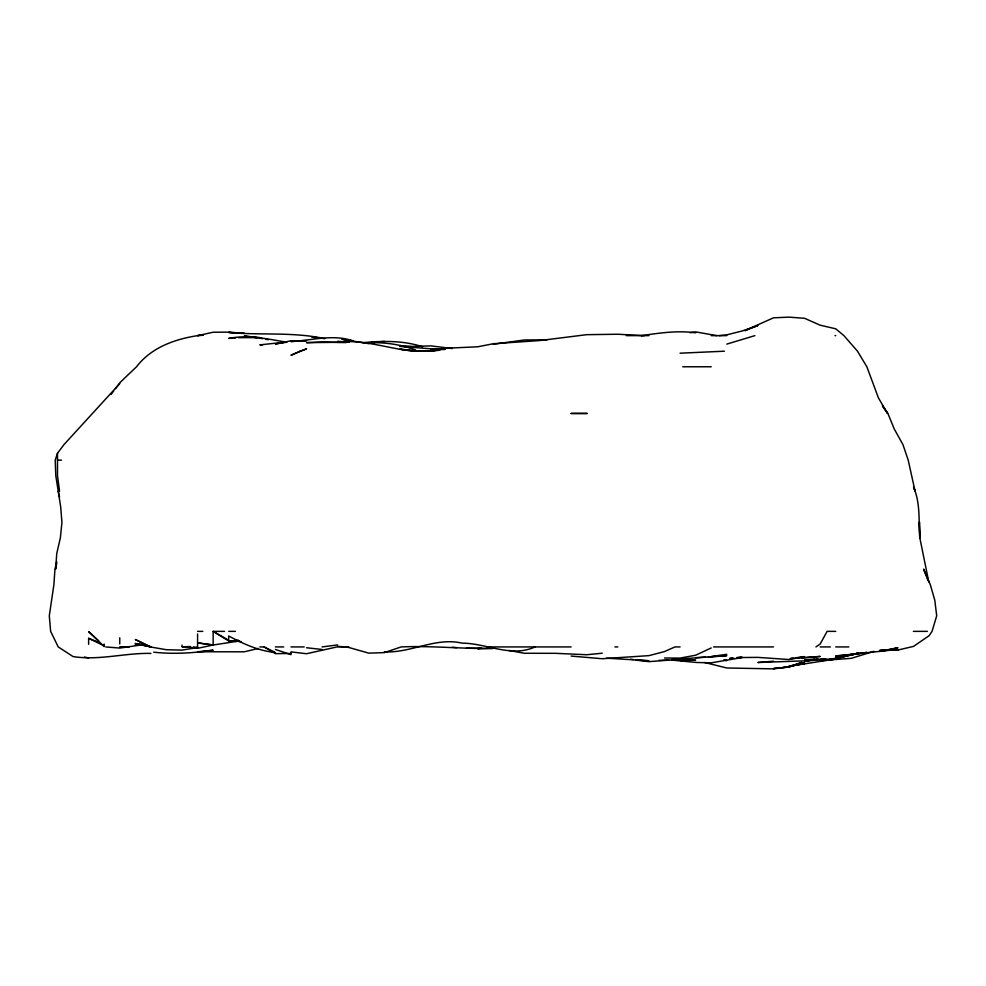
<?xml version="1.0" encoding="UTF-8"?>
<svg xmlns="http://www.w3.org/2000/svg" width="986" height="986" viewBox="0 0 986 986"><rect width="100%" height="100%" fill="white"/><g stroke="black" fill="none" stroke-linecap="round" stroke-linejoin="round"><path stroke-width="1.48" d="M56.695 563.142L55.635 569.107L56.744 553.54L60.356 537.974L61.933 522.407L60.688 506.841L55.795 475.72L55.216 460.154L57.496 453.264L63.991 444.587L119.75 383.616M56.769 561.65L54.957 569.107L53.897 584.673L49.3 615.794L50.631 631.36L58.223 646.927L73.063 656.565C99.068 660.743 124.852 652.818 150.883 653.41M111.085 394.437L113.686 390.986M115.424 388.694L120.23 382.334L136.536 366.767C152.411 346.012 178.478 337.878 203.239 334.87M815.94 646.927L820.167 644.018L827.118 631.36L835.721 631.36M711.214 647.938L695.648 655.222L680.081 658.093L664.515 657.995M744.935 330.593L773.468 317.825L789.034 317.135L804.601 318.305L820.167 325.195L835.721 328.794L843.93 335.634L857.5 351.201L866.854 366.767L878.427 397.888L887.548 413.454L882.421 405.875L887.893 413.454L894.265 429.021L902.942 444.587L908.217 460.154L915.094 491.274L913.554 487.146C920.542 503.143 918.582 520.99 919.765 537.974L919.667 522.407M873.929 651.315L851.288 658.328L820.167 660.669L825.824 660.053M745.169 330.606L757.901 325.553L742.335 330.939L726.781 334.846L719.213 335.634M535.016 646.927C511.34 657.945 486.443 643.155 462.175 643.168C435.565 636.882 410.977 653.262 384.355 651.857M754.869 335.634L726.781 344.114M888.078 650.057L897.987 649.404L882.421 650.809L897.987 647.74L882.421 651.117L835.721 655.912L851.288 654.914L858.362 653.065L835.721 658.599L830.064 658.894L835.721 658.599L858.362 653.299L845.631 655.333L866.854 652.424L835.721 657.083L851.288 654.581L835.721 658.931L804.601 659.844L814.498 659.129M851.288 654.95L858.362 653.102M258.418 648.443L244.269 651.808L197.582 651.771L213.149 650.205C193.502 653.077 173.487 654.359 153.717 652.177M337.015 646.927L306.535 653.73L290.969 651.882L290.969 654.667L275.402 649.454M897.987 650.02L879.586 650.6L897.987 650.02L913.554 646.385L929.12 635.687L932.053 631.36L936.7 615.794L934.79 600.227L930.316 584.673L923.623 569.107L928.011 580.557M834.316 659.24L789.034 666.277L804.601 662.493L789.034 666.819L773.468 668.865L726.781 667.99L704.608 662.493M193.318 647.309L197.582 647.543L182.016 650.107L166.449 649.725L150.217 646.927L135.316 639.532L150.883 646.927L135.316 643.488L150.883 646.804L135.316 643.809L138.151 643.907M493.308 344.25L524.429 339.973L547.07 339.813M190.483 647.161L186.218 646.927L197.582 648.344L213.149 644.967L197.582 642.884L213.149 645.017L238.612 641.085M689.99 332.713L695.648 331.888L716.699 335.634M641.504 335.634C659.412 333.009 677.555 330.322 695.648 332.812M711.214 656.516L726.781 654.31M818.75 659.24L804.601 661.199L825.824 659.116L820.167 659.412M817.332 659.104L804.601 660.842L757.901 662.493L773.468 661.187M790.452 658.463L793.274 658.093M796.109 657.724L804.601 656.614L789.034 659.535L757.901 657.379L742.335 657.514L711.214 662.838L696.671 662.493L671.589 660.09L695.648 660.226L680.081 660.497M322.089 646.927L337.656 644.918M481.981 648.283L466.427 648.283M439.608 350.203L431.042 351.226L415.488 351.201L431.215 351.201L446.609 348.218L477.742 346.789L493.308 343.732L539.995 340.54L586.695 334.673L617.828 334.242L644.339 335.634M286.716 342.006L259.836 344.866L262.67 344.878M480.576 648.369L477.742 648.689L493.308 648.369C462.52 649.096 431.979 645.534 401.154 646.927L384.355 652.621L368.789 653.139L346.85 646.927L337.656 646.767M732.438 658.143L729.603 658.451L733.855 658.143M740.93 657.194L736.678 657.674L742.335 657.391L736.678 657.896M828.647 659.745L834.316 659.141M363.131 342.635C382.962 340.811 403.434 340.441 422.563 346.764M602.261 653.213L586.695 654.741L555.562 653.324L524.429 653.274L508.875 650.44M384.355 341.39L371.623 342.623L380.103 341.859M571.128 656.072L602.261 658.734L648.948 655.628L664.515 651.561L674.954 646.927L680.081 646.927M668.767 660.102L658.858 660.373M235.777 337.89L228.703 338.408C248.164 334.574 267.563 338.938 286.716 342.228L275.402 343.978L290.969 340.786L306.535 340.688L290.969 341.513C311.736 340.527 332.75 333.872 353.222 340.885L341.908 339.283L368.789 343.646M238.612 337.68L259.836 337.594L244.269 336.029L257.001 337.767M142.391 644.302L135.316 644.795L143.808 644.561L119.75 648.073L105.748 646.927M203.239 335.265L197.582 335.634L213.149 332.233L228.703 332.134L244.269 333.342L238.612 333.021M882.421 650.477L879.586 650.575L885.255 650.255M404.161 346.678L431.042 345.889L452.266 348.539M695.648 657.662L705.545 657.144M708.379 656.996L726.781 655.641L680.081 658.993M190.508 646.496L182.016 646.841L190.236 647.198M790.452 658.599L820.167 656.442L801.766 657.982M431.042 349.833L445.191 349.414M671.589 659.535L680.081 659.289L648.948 661.643L636.216 660.164M830.064 658.759L835.721 658.599M431.042 349.081L445.191 348.822L431.042 348.822L399.922 346.394M680.081 353.185L724.402 351.201M290.969 653.471L275.402 653.656L264.1 646.927L259.836 646.927M626.307 335.634L648.948 335.634M711.214 335.634L726.781 335.634M835.019 335.634L835.721 335.634M682.719 366.767L711.214 366.767M57.496 460.154L61.477 460.154M197.582 631.36L202.833 631.36M224.525 631.36L213.149 631.36L213.149 645.017M228.703 631.36L235.395 631.36M913.381 631.36L927.345 631.36M275.402 646.927L283.709 646.927M290.969 646.927L304.193 646.927M487.33 646.927L571.128 646.927M614.919 646.927L617.828 646.927M713.544 646.927L773.468 646.927M820.167 646.927L830.434 646.927M835.721 646.927L848.823 646.927M614.993 657.982L617.828 658.019M364.549 342.955C381.865 341.834 399.133 343.868 415.488 349.981M241.447 641.566L228.703 641.011L213.149 631.397L228.703 640.247L228.703 635.982C243.332 643.883 258.652 650.883 275.402 652.522M348.995 647.161L337.656 646.36M193.17 647.334L197.582 647.543M234.372 332.775L228.703 332.455C259.836 335.4 291.178 331.888 322.089 338.112L312.192 337.187M639.051 660.164L648.948 660.756L606.501 658.18M346.148 342.598L322.089 341.982L306.535 342.647L348.982 342.204L337.656 342.315C363.883 338.864 388.903 349.155 414.823 351.201L399.922 349.18L415.488 350.659M411.236 346.542L399.922 345.605L405.579 346.616M452.475 647.272L456.629 647.617M312.192 337.15L324.924 338.654M306.535 647.753L322.089 649.478M630.559 659.19L633.382 659.585M259.836 338.149L262.67 338.679M265.493 339.209L268.328 339.739M84.377 657.046L88.629 657.933M88.629 644.314L88.629 638.312L97.121 641.713M88.629 638.312L104.196 645.842M264.1 646.927L274.145 651.894M98.637 640.752L88.629 631.595L104.196 646.594L104.196 644.068M928.787 581.986L919.852 537.974L919.162 522.407M58.26 491.274L59.542 496.944M59.567 491.274L57.496 475.72L57.496 453.264M197.582 633.973L197.582 646.927M182.016 645.078L182.016 646.323M119.75 637.794L119.75 644.006M587.274 413.454L571.128 413.454L587.274 413.454M300.015 351.201L290.969 355.243L306.535 348.859L300.015 351.201M801.507 662.493L789.034 667.054L773.468 668.557L789.034 666.819L801.507 662.493M804.601 663.467L789.034 666.363L804.601 663.467M238.612 640.456L228.703 641.011L238.612 640.469M127.034 646.927L119.75 646.989L129.092 646.927L127.034 646.927M348.982 342.265L337.656 341.439L348.982 342.278M726.781 660.509L723.946 660.127L726.781 660.509"/></g></svg>
